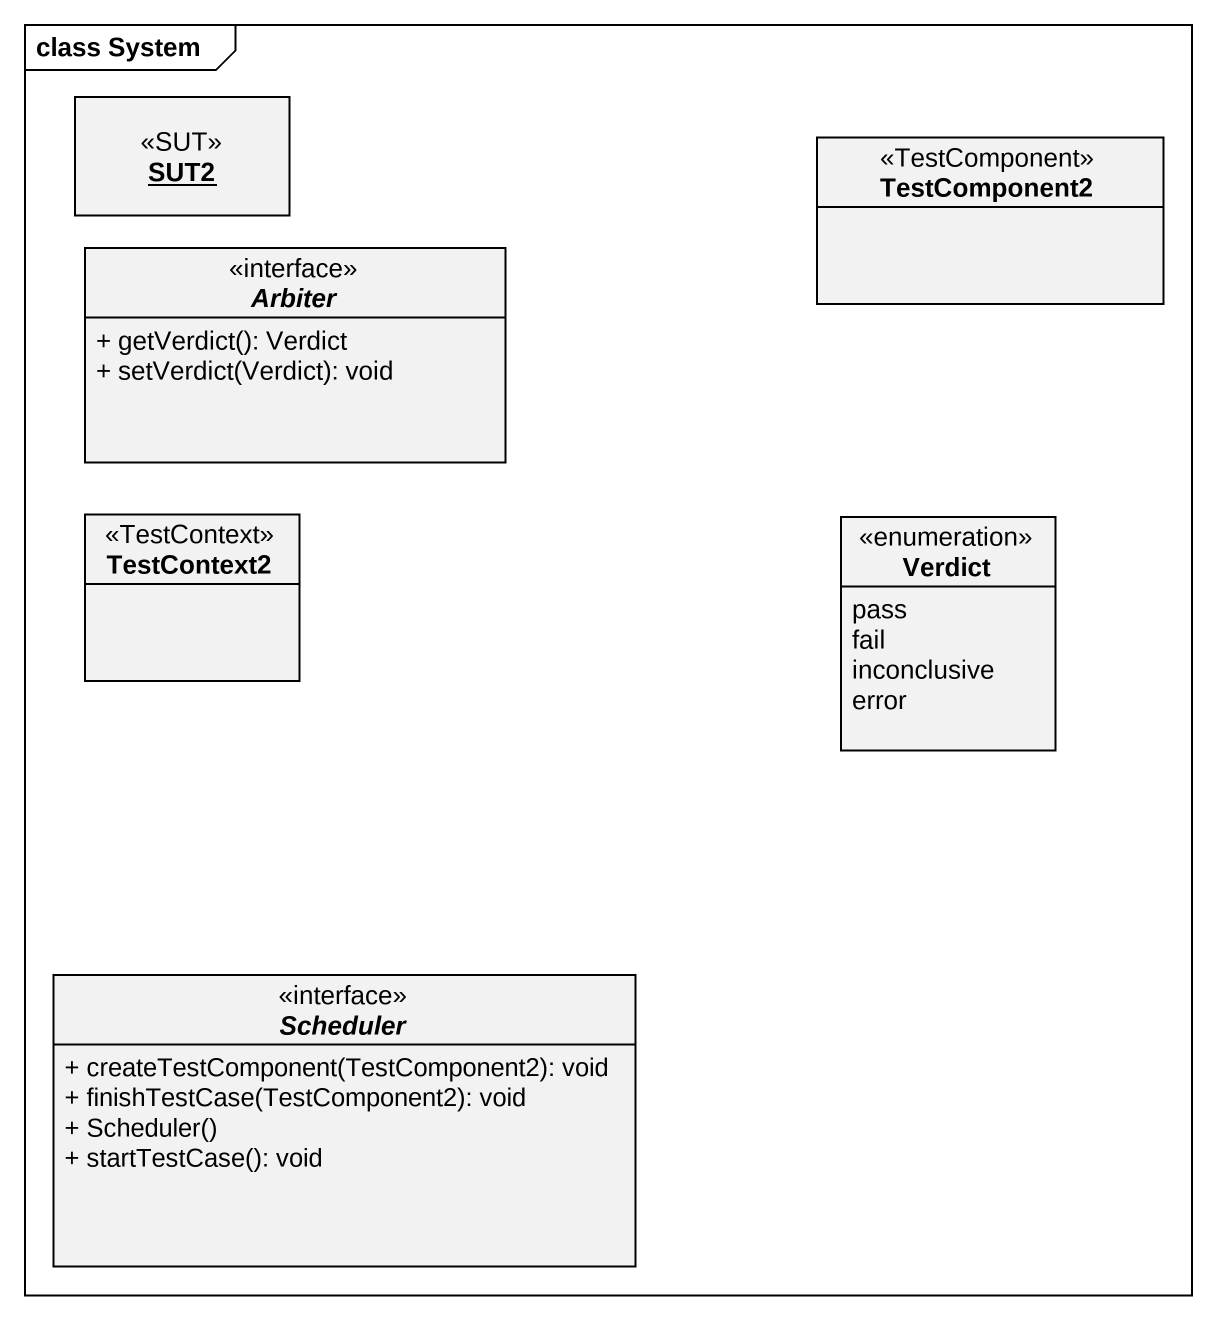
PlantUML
@startuml
mainframe class System
hide circle
hide empty members
skinparam classAttributeIconSize 0
object SUT2 <<SUT>>
class TestComponent2 <<TestComponent>>
interface Arbiter <<interface>> {
  + getVerdict(): Verdict
  + setVerdict(Verdict): void
}
class TestContext2 <<TestContext>>
enum Verdict {
  pass
  fail
  inconclusive
  error
}
interface Scheduler <<interface>> {
  + createTestComponent(TestComponent2): void
  + finishTestCase(TestComponent2): void
  + Scheduler()
  + startTestCase(): void
}
@enduml
